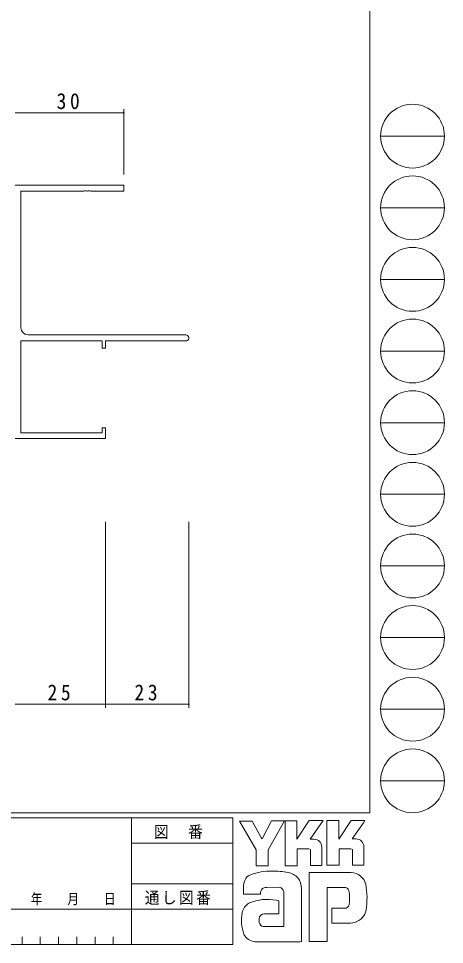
# Model space of a CAD drawing. Units: millimetres on the paper. Extents: x -397 to 397, y -282 to 282.
# Drawn here: x 279.1 to 396.7, y -282.1 to -26.2 of the extents above; entities that cross this region are included whole.
import ezdxf

# ---------------------------------------------------------------- set-up
doc = ezdxf.new("R2010")
doc.units = ezdxf.units.MM
for name, color, linetype, lineweight in [('0-1_YKK_ZWAK', 7, 'Continuous', 18), ('0-3_YKK_11', 7, 'Continuous', 18), ('0-6_YKK_D', 6, 'Continuous', 18)]:
    doc.layers.add(name, color=color, linetype=linetype, lineweight=lineweight)
doc.styles.add('ＭＳ ゴシック', font='')
doc.styles.get('ＭＳ ゴシック').set_extended_font_data('MS Gothic')

msp = doc.modelspace()

# ---------------------------------------------------------------- linework, layer by layer
at = {"layer": '0-1_YKK_ZWAK'}
for p, q in [((376.092, 279.3), (376.092, -245.7)), ((379.068, -58.716), (396.708, -58.716)), ((379.068, -78.512), (396.708, -78.512)), ((379.068, -98.308), (396.708, -98.308)), ((379.068, -118.104), (396.708, -118.104)), ((379.068, -137.9), (396.708, -137.9)), ((379.068, -157.696), (396.708, -157.696)), ((379.068, -177.492), (396.708, -177.492)), ((379.068, -197.288), (396.708, -197.288)), ((379.068, -217.084), (396.708, -217.084)), ((379.068, -236.88), (396.708, -236.88)), ((376.092, -245.7), (-393.908, -245.7)), ((338.292, -247.1), (-393.908, -247.1)), ((310.291, -247.1), (310.291, -282.1)), ((338.292, -247.1), (338.292, -282.1)), ((340.129, -248.006), (343.642, -248.006)), ((344.724, -255.899), (340.129, -248.006)), ((348.928, -247.898), (346.372, -252.871)), ((352.751, -260.331), (352.751, -247.925)), ((364.266, -247.817), (367.537, -247.817)), ((364.266, -260.223), (364.266, -247.817)), ((370.969, -247.817), (374.753, -247.817)), ((374.753, -247.817), (374.375, -248.465)), ((374.375, -248.465), (371.253, -252.925)), ((360.671, -253.006), (359.632, -253.006)), ((372.292, -252.925), (371.253, -252.925)), ((310.291, -254.1), (338.292, -254.1)), ((359.266, -255.682), (356.076, -255.682)), ((362.833, -255.169), (362.833, -260.25)), ((367.672, -255.655), (367.672, -260.223)), ((370.861, -255.655), (367.672, -255.655)), ((371.294, -255.817), (370.861, -255.655)), ((371.294, -260.196), (371.294, -255.817)), ((374.456, -255.169), (374.456, -260.196)), ((367.672, -260.223), (364.266, -260.223)), ((371.294, -260.146), (371.344, -260.196)), ((374.456, -260.196), (371.294, -260.196)), ((370.915, -262.196), (359.32, -262.196)), ((359.32, -262.196), (359.32, -281.306)), ((310.291, -265.299), (338.292, -265.299)), ((341.21, -268.17), (341.21, -266.241)), ((345.859, -268.17), (341.21, -268.17)), ((351.238, -266.305), (347.54, -266.375)), ((352.319, -277.171), (352.319, -267.44)), ((357.211, -266.683), (357.211, -281.279)), ((364.347, -266.359), (368.996, -266.359)), ((364.347, -281.306), (364.347, -266.359)), ((370.465, -267.856), (370.483, -270.491)), ((209.492, -272.3), (310.291, -272.3)), ((338.292, -272.299), (310.291, -272.299)), ((350.967, -273.63), (346.973, -273.635)), ((365.563, -272.089), (365.563, -276.225)), ((369.104, -272.089), (365.563, -272.089)), ((365.563, -276.225), (370.888, -276.225)), ((370.888, -276.225), (371.969, -275.982)), ((346.697, -277.171), (352.319, -277.171)), ((351.886, -277.171), (352.238, -277.171)), ((352.319, -277.17), (352.32, -277.171)), ((280.052, -280), (280.052, -282.1)), ((285.092, -280), (285.092, -282.1)), ((290.132, -280), (290.132, -282.1)), ((295.172, -280), (295.172, -282.1)), ((300.211, -280), (300.211, -282.1)), ((305.251, -280), (305.251, -282.1)), ((345.859, -281.36), (344.372, -281.36)), ((356.887, -281.333), (345.859, -281.36)), ((357.211, -281.279), (356.887, -281.333)), ((-393.908, -282.1), (338.292, -282.1))]:
    msp.add_line(p, q, dxfattribs=at)
for points in [[(343.642, -248.006), (346.156, -252.709), (346.372, -252.871)], [(348.928, -247.898), (352.554, -247.898), (348.021, -255.926)], [(352.751, -247.925), (355.968, -247.925), (355.968, -253.023), (359.347, -247.871)], [(359.347, -247.871), (363.172, -247.871), (359.632, -253.006)], [(367.537, -247.817), (367.537, -253.008), (370.969, -247.817)], [(356.076, -255.682), (356.076, -260.331), (352.751, -260.331)], [(362.833, -260.25), (359.698, -260.25), (359.698, -255.845), (359.266, -255.682)], [(348.021, -255.926), (348.021, -260.358), (344.724, -260.358), (344.724, -255.899)], [(350.265, -269.873), (350.967, -270.035), (350.967, -273.63)], [(359.32, -281.306), (363.563, -281.306), (364.347, -281.306)]]:
    msp.add_lwpolyline(points, dxfattribs=at)
for centre in [(387.888, -58.716), (387.888, -78.512), (387.888, -98.308), (387.888, -118.104), (387.888, -137.9), (387.888, -157.696), (387.888, -177.492), (387.888, -197.288), (387.888, -217.084), (387.888, -236.88)]:
    msp.add_circle(centre, 8.82, dxfattribs=at)
for centre, radius, start, end in [((360.671, -255.169), 2.163, 0.00166, 89.99604), ((372.292, -255.088), 2.163, 0.00166, 89.99604), ((343.898, -265.155), 2.444, 109.02127, 161.51264), ((349.014, -279.501), 17.68, 89.89165, 109.30848), ((349.533, -282.563), 20.748, 78.7801, 91.46938), ((352.822, -266.596), 4.449, 40.66422, 80.31694), ((370.764, -266.54), 4.341, 14.44572, 87.08746), ((346.251, -266.266), 5.037, 158.41083, 179.71775), ((352.601, -266.585), 4.612, 358.78059, 38.76563), ((354.458, -269.287), 20.86, 350.99027, 10.67625), ((347.967, -268.107), 2.109, 138.46382, 181.71359), ((347.407, -268.071), 1.701, 85.50551, 126.78038), ((350.748, -267.854), 1.625, 14.7552, 72.44995), ((369.157, -267.579), 1.229, 16.43123, 96.91661), ((366.823, -268.308), 3.673, 4.93423, 17.03552), ((344.719, -274.027), 3.908, 121.82711, 169.08475), ((347.812, -282.954), 13.309, 79.38098, 112.05825), ((369.105, -270.784), 1.306, 269.95468, 342.90145), ((366.802, -270.141), 3.697, 343.6902, 354.75362), ((351.741, -275.495), 11.082, 168.76372, 199.80079), ((346.982, -275.079), 1.445, 90.33953, 178.03639), ((370.827, -271.845), 4.291, 285.44291, 349.90448), ((347.874, -275.428), 2.369, 171.08203, 216.71923), ((346.942, -275.665), 1.526, 230.9728, 260.75491), ((344.732, -277.543), 3.823, 207.31435, 263.59464)]:
    msp.add_arc(centre, radius, start, end, dxfattribs=at)
at = {"layer": '0-3_YKK_11'}
for p, q in [((308.12, -72.3), (278.12, -72.3)), ((279.75, -73.93), (297.162, -73.93)), ((279.75, -111.67), (279.75, -73.93)), ((297.162, -73.93), (297.345, -73.81)), ((297.345, -73.81), (297.895, -73.81)), ((297.895, -73.81), (298.078, -73.93)), ((298.078, -73.93), (298.162, -73.93)), ((298.162, -73.93), (298.345, -73.81)), ((298.345, -73.81), (298.895, -73.81)), ((298.895, -73.81), (299.078, -73.93)), ((299.078, -73.93), (308.12, -73.93)), ((308.12, -73.93), (308.12, -72.3)), ((325.305, -113.67), (281.75, -113.67)), ((279.75, -115.3), (302.22, -115.3)), ((279.75, -140.67), (279.75, -115.3)), ((302.22, -115.3), (302.22, -117.3)), ((302.22, -117.3), (303.12, -117.3)), ((303.12, -115.3), (325.305, -115.3)), ((303.12, -117.3), (303.12, -115.3)), ((302.22, -140.67), (279.75, -140.67)), ((302.22, -139.3), (302.22, -140.67)), ((303.12, -139.3), (302.22, -139.3)), ((303.12, -142.3), (303.12, -139.3)), ((278.12, -142.3), (303.12, -142.3))]:
    msp.add_line(p, q, dxfattribs=at)
for centre, radius, start, end in [((281.75, -111.67), 2, 180.00001, 269.99999), ((325.305, -114.485), 0.815, 269.99999, 90.00001)]:
    msp.add_arc(centre, radius, start, end, dxfattribs=at)
at = {"layer": '0-6_YKK_D'}
for p, q in [((278.12, -52.3), (308.12, -52.3)), ((308.12, -69.3), (308.12, -51.3)), ((303.12, -165.3), (303.12, -216.7)), ((303.12, -165.3), (303.12, -216.7)), ((326.12, -165.3), (326.12, -216.7)), ((303.12, -215.7), (278.12, -215.7)), ((303.12, -215.7), (326.12, -215.7))]:
    msp.add_line(p, q, dxfattribs=at)
for centre, start, end in [((308.12, -52.3), 0, 180), ((308.12, -52.3), 180, 0), ((303.12, -215.7), 0, 180), ((303.12, -215.7), 0, 180), ((303.12, -215.7), 180, 0), ((303.12, -215.7), 180, 0), ((326.12, -215.7), 0, 180), ((326.12, -215.7), 180, 0)]:
    msp.add_arc(centre, 0.106, start, end, dxfattribs=at)

# ---------------------------------------------------------------- texts
at = {"layer": '0-1_YKK_ZWAK', "attachment_point": 7, "style": 'ＭＳ ゴシック'}
for s, insert, char_height in [('\\T1.17;\\W0.9;図\u3000番', (316.489, -252.962), 3.284), ('\\T1.28;\\W0.8;年\\~\\~\\~月\\~\\~\\~日', (282.468, -271.269), 2.903), ('\\T1.17;\\W0.9;通し図番', (313.971, -271.185), 3.284)]:
    msp.add_mtext(s, dxfattribs=dict(at, insert=insert, char_height=char_height))
at = {"layer": '0-6_YKK_D', "color": 7, "char_height": 4.399, "attachment_point": 7, "style": 'ＭＳ ゴシック'}
for s, insert in [('\\T1.37;\\W0.9;30', (289.6, -51.3)), ('\\T1.37;\\W0.9;25', (287.1, -214.7)), ('\\T1.37;\\W0.9;23', (311.1, -214.7))]:
    msp.add_mtext(s, dxfattribs=dict(at, insert=insert))

doc.saveas('drawing.dxf')
